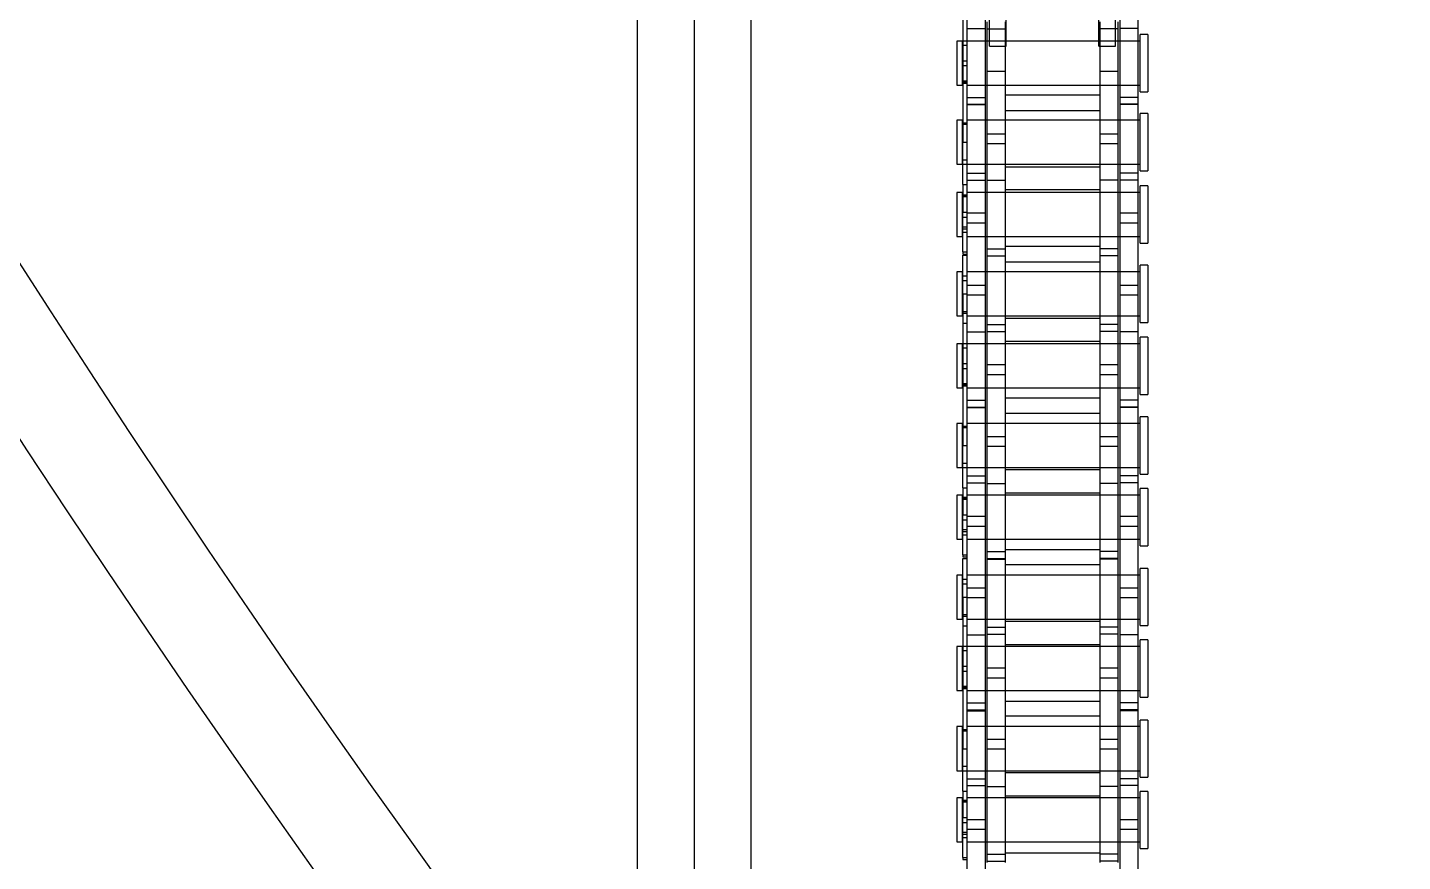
# Model space of a CAD drawing. Header units: metres. Extents: x 0 to 63075, y 0 to 44550.
# Drawn here: x 13843.6 to 13958.8, y 30981.1 to 31051 of the extents above; entities that cross this region are included whole.
import ezdxf

# ---------------------------------------------------------------- set-up
doc = ezdxf.new("R2010")
doc.units = ezdxf.units.M
doc.header["$LTSCALE"] = 75
doc.linetypes.add('HIDDEN2', pattern=[4.7625, 3.175, -1.5875])
for name, color, linetype in [('SDM', 7, 'Continuous'), ('SL1', 8, 'Continuous'), ('SL4', 4, 'Continuous'), ('ST1', 7, 'HIDDEN2')]:
    doc.layers.add(name, color=color, linetype=linetype)

# ---------------------------------------------------------------- blocks, each defined once
blk = doc.blocks.new('A$C52ce5e24')
at = {"layer": 'SL1'}
for radius, start, end in [(1221.5, 124.20985, 67.29436), (1158, 126.37415, 69.37001), (1150, 126.66829, 69.21988)]:
    blk.add_arc((6551.95, 10099.98), radius, start, end, dxfattribs=at)
blk = doc.blocks.new('A$Cb6dca9d5')
at = {"layer": 'SL4'}
for p, q in [((48.23, 4619.72), (48.23, 3669.71)), ((57.76, 3669.71), (57.76, 4459.48))]:
    blk.add_line(p, q, dxfattribs=at)
at = {"layer": 'ST1'}
for p, q in [((53, 4669.71), (53, 3669.71)), ((57.76, 3669.71), (57.76, 4459.48)), ((75.84, 4320.19), (75.84, 4311.1)), ((77.36, 4320.19), (77.36, 4311.1)), ((88.64, 4320.19), (88.64, 4311.1)), ((90.16, 4320.19), (90.16, 4311.1)), ((86.88, 4309.62), (86.88, 4318.15)), ((88.28, 4309.62), (88.28, 4318.15)), ((77.73, 4309.62), (77.73, 4315.53)), ((79.13, 4309.62), (79.13, 4315.53)), ((75.51, 4314.27), (75.51, 4301.57)), ((75.84, 4311.1), (77.36, 4311.1)), ((75.84, 4311.1), (75.84, 4304.75)), ((77.36, 4311.1), (77.36, 4304.75)), ((77.52, 4311.66), (77.52, 4307.49)), ((77.52, 4311.07), (79.03, 4311.07)), ((79.03, 4311.66), (79.03, 4307.49)), ((86.96, 4311.66), (86.96, 4307.49)), ((88.49, 4311.07), (86.96, 4311.07)), ((88.49, 4311.66), (88.49, 4307.49)), ((90.16, 4311.1), (88.64, 4311.1)), ((88.64, 4311.1), (88.64, 4304.75)), ((90.16, 4311.1), (90.16, 4304.75)), ((75, 4310.04), (75, 4306.35)), ((75.47, 4310.04), (75, 4310.04)), ((75.47, 4306.35), (75.47, 4310.04)), ((77.36, 4310.04), (75.51, 4310.04)), ((90.34, 4310.04), (75.84, 4310.04)), ((79.03, 4310.04), (77.52, 4310.04)), ((86.96, 4310.04), (79.03, 4310.04)), ((88.49, 4310.04), (86.96, 4310.04)), ((90.16, 4310.04), (88.64, 4310.04)), ((90.34, 4305.8), (90.34, 4310.59)), ((91, 4310.59), (90.34, 4310.59)), ((91, 4310.59), (91, 4305.8)), ((75.84, 4309.67), (75.47, 4309.67)), ((77.73, 4309.62), (79.13, 4309.62)), ((86.88, 4309.62), (88.28, 4309.62)), ((75.51, 4308.4), (75.84, 4308.4)), ((75.51, 4307.99), (75.84, 4307.99)), ((77.52, 4307.49), (77.52, 4298.4)), ((79.03, 4307.49), (77.52, 4307.49)), ((79.03, 4307.49), (79.03, 4298.4)), ((86.96, 4307.49), (86.96, 4298.4)), ((88.49, 4307.49), (86.96, 4307.49)), ((88.49, 4307.49), (88.49, 4298.4)), ((75, 4306.35), (75, 4306.35)), ((75, 4306.35), (75.47, 4306.35)), ((75.47, 4306.72), (75.84, 4306.72)), ((75.51, 4306.63), (75.84, 4306.63)), ((75.51, 4306.53), (75.84, 4306.53)), ((75.84, 4306.35), (77.36, 4306.35)), ((75.84, 4306.35), (90.34, 4306.35)), ((77.52, 4306.35), (79.03, 4306.35)), ((79.03, 4306.35), (86.96, 4306.35)), ((86.96, 4306.35), (88.49, 4306.35)), ((88.64, 4306.35), (90.16, 4306.35)), ((75.84, 4305.32), (77.36, 4305.32)), ((86.96, 4305.53), (79.03, 4305.53)), ((90.16, 4305.32), (88.64, 4305.32)), ((90.34, 4305.8), (91, 4305.8)), ((91, 4305.8), (91, 4305.8)), ((75.84, 4304.75), (77.36, 4304.75)), ((75.84, 4304.75), (75.84, 4295.65)), ((75.84, 4304.73), (77.36, 4304.73)), ((77.36, 4304.75), (77.36, 4295.65)), ((79.03, 4304.23), (86.96, 4304.23)), ((90.16, 4304.75), (88.64, 4304.75)), ((88.64, 4304.75), (88.64, 4295.65)), ((90.16, 4304.73), (88.64, 4304.73)), ((90.16, 4304.75), (90.16, 4295.65)), ((75, 4303.42), (75, 4299.73)), ((75.47, 4303.42), (75, 4303.42)), ((75.47, 4299.73), (75.47, 4303.42)), ((75.84, 4303.05), (75.47, 4303.05)), ((75.51, 4303.19), (75.84, 4303.19)), ((77.36, 4303.42), (75.84, 4303.42)), ((90.34, 4303.42), (75.84, 4303.42)), ((79.03, 4303.42), (77.52, 4303.42)), ((86.96, 4303.42), (79.03, 4303.42)), ((88.49, 4303.42), (86.96, 4303.42)), ((90.16, 4303.42), (88.64, 4303.42)), ((90.34, 4299.18), (90.34, 4303.97)), ((91, 4303.97), (90.34, 4303.97)), ((91, 4303.97), (91, 4299.18)), ((77.52, 4302.27), (79.03, 4302.27)), ((86.96, 4302.27), (88.49, 4302.27)), ((75.51, 4301.57), (75.84, 4301.57)), ((75.51, 4298.02), (75.51, 4301.57)), ((79.03, 4301.44), (77.52, 4301.44)), ((88.49, 4301.44), (86.96, 4301.44)), ((75, 4299.73), (75.47, 4299.73)), ((75.47, 4300.1), (75.84, 4300.1)), ((75.51, 4299.73), (77.36, 4299.73)), ((75.84, 4299.73), (90.34, 4299.73)), ((77.52, 4299.73), (79.03, 4299.73)), ((79.03, 4299.73), (86.96, 4299.73)), ((86.96, 4299.48), (79.03, 4299.48)), ((86.96, 4299.73), (88.49, 4299.73)), ((88.64, 4299.73), (90.16, 4299.73)), ((75.84, 4298.98), (77.36, 4298.98)), ((75.84, 4298.39), (77.36, 4298.39)), ((77.52, 4298.4), (79.03, 4298.4)), ((77.52, 4298.4), (77.52, 4292.05)), ((79.03, 4298.4), (79.03, 4292.05)), ((88.49, 4298.4), (86.96, 4298.4)), ((86.96, 4298.4), (86.96, 4292.05)), ((88.49, 4298.4), (88.49, 4292.05)), ((90.16, 4298.98), (88.64, 4298.98)), ((90.16, 4298.39), (88.64, 4298.39)), ((90.34, 4299.18), (91, 4299.18)), ((75, 4297.36), (75, 4293.67)), ((75.47, 4297.36), (75, 4297.36)), ((75.47, 4293.67), (75.47, 4297.36)), ((75.51, 4298.02), (75.51, 4295.72)), ((75.51, 4298.02), (75.84, 4298.02)), ((75.51, 4297.18), (75.84, 4297.18)), ((77.36, 4297.36), (75.84, 4297.36)), ((90.34, 4297.36), (75.84, 4297.36)), ((79.03, 4297.36), (77.52, 4297.36)), ((79.03, 4297.61), (86.96, 4297.61)), ((86.96, 4297.36), (79.03, 4297.36)), ((88.49, 4297.36), (86.96, 4297.36)), ((90.16, 4297.36), (88.64, 4297.36)), ((90.34, 4293.12), (90.34, 4297.91)), ((91, 4297.91), (90.34, 4297.91)), ((91, 4297.91), (91, 4293.12)), ((75.84, 4296.99), (75.47, 4296.99)), ((75.51, 4297.08), (75.84, 4297.08)), ((75.51, 4295.72), (75.84, 4295.72)), ((75.51, 4292.38), (75.51, 4295.72)), ((75.51, 4295.31), (75.84, 4295.31)), ((75.84, 4295.65), (75.84, 4294.79)), ((75.84, 4295.65), (77.36, 4295.65)), ((75.84, 4294.79), (75.84, 4285.7)), ((77.36, 4294.79), (75.84, 4294.79)), ((77.36, 4295.65), (77.36, 4294.79)), ((77.36, 4294.79), (77.36, 4285.7)), ((88.64, 4295.65), (88.64, 4294.79)), ((88.64, 4295.65), (90.16, 4295.65)), ((88.64, 4294.79), (88.64, 4285.7)), ((90.16, 4294.79), (88.64, 4294.79)), ((90.16, 4295.65), (90.16, 4294.79)), ((90.16, 4294.79), (90.16, 4285.7)), ((75, 4293.67), (75, 4293.67)), ((75, 4293.67), (75.47, 4293.67)), ((75.47, 4294.04), (75.84, 4294.04)), ((75.51, 4294.5), (75.84, 4294.5)), ((75.51, 4294.32), (75.84, 4294.32)), ((75.84, 4293.67), (77.36, 4293.67)), ((75.84, 4293.67), (90.34, 4293.67)), ((77.52, 4293.67), (79.03, 4293.67)), ((79.03, 4293.67), (86.96, 4293.67)), ((86.96, 4293.67), (88.49, 4293.67)), ((88.64, 4293.67), (90.16, 4293.67)), ((77.52, 4292.64), (79.03, 4292.64)), ((86.96, 4292.83), (79.03, 4292.83)), ((88.49, 4292.64), (86.96, 4292.64)), ((90.34, 4293.12), (91, 4293.12)), ((91, 4293.12), (91, 4293.12)), ((75.51, 4292.38), (75.84, 4292.38)), ((75.51, 4292.38), (75.51, 4292.2)), ((75.51, 4292.2), (75.84, 4292.2)), ((75.51, 4292.11), (75.84, 4292.11)), ((75.51, 4288.87), (75.51, 4292.11)), ((77.52, 4292.05), (79.03, 4292.05)), ((77.52, 4292.05), (77.52, 4282.95)), ((77.52, 4292.05), (79.03, 4292.05)), ((79.03, 4291.56), (86.96, 4291.56)), ((79.03, 4292.05), (79.03, 4282.95)), ((88.49, 4292.05), (86.96, 4292.05)), ((88.49, 4292.05), (86.96, 4292.05)), ((86.96, 4292.05), (86.96, 4282.95)), ((88.49, 4292.05), (88.49, 4282.95)), ((75, 4290.72), (75, 4287.03)), ((75.47, 4290.72), (75, 4290.72)), ((75.47, 4287.03), (75.47, 4290.72)), ((75.84, 4290.35), (75.47, 4290.35)), ((77.36, 4290.72), (75.84, 4290.72)), ((90.34, 4290.72), (75.84, 4290.72)), ((79.03, 4290.72), (77.52, 4290.72)), ((86.96, 4290.72), (79.03, 4290.72)), ((88.49, 4290.72), (86.96, 4290.72)), ((90.16, 4290.72), (88.64, 4290.72)), ((90.34, 4286.48), (90.34, 4291.27)), ((91, 4291.27), (90.34, 4291.27)), ((91, 4291.27), (91, 4286.48)), ((75.51, 4289.98), (75.84, 4289.98)), ((75.84, 4289.6), (77.36, 4289.6)), ((88.64, 4289.6), (90.16, 4289.6)), ((75.51, 4288.87), (75.51, 4276.17)), ((75.51, 4288.87), (75.84, 4288.87)), ((77.36, 4288.76), (75.84, 4288.76)), ((90.16, 4288.76), (88.64, 4288.76)), ((75, 4287.03), (75.47, 4287.03)), ((75.47, 4287.4), (75.84, 4287.4)), ((75.51, 4287.26), (75.84, 4287.26)), ((75.84, 4287.03), (77.36, 4287.03)), ((75.84, 4287.03), (90.34, 4287.03)), ((77.52, 4287.03), (79.03, 4287.03)), ((79.03, 4287.03), (86.96, 4287.03)), ((86.96, 4286.8), (79.03, 4286.8)), ((86.96, 4287.03), (88.49, 4287.03)), ((88.64, 4287.03), (90.16, 4287.03)), ((75.84, 4286.39), (75.51, 4286.39)), ((75.84, 4285.7), (77.36, 4285.7)), ((75.84, 4285.7), (75.84, 4279.35)), ((77.36, 4285.7), (77.36, 4279.35)), ((77.52, 4286.3), (79.03, 4286.3)), ((77.52, 4285.71), (79.03, 4285.71)), ((88.49, 4286.3), (86.96, 4286.3)), ((88.49, 4285.71), (86.96, 4285.71)), ((90.16, 4285.7), (88.64, 4285.7)), ((88.64, 4285.7), (88.64, 4279.35)), ((90.16, 4285.7), (90.16, 4279.35)), ((90.34, 4286.48), (91, 4286.48)), ((75, 4284.68), (75, 4281)), ((75.47, 4284.68), (75, 4284.68)), ((75.47, 4280.99), (75.47, 4284.68)), ((77.36, 4284.68), (75.51, 4284.68)), ((90.34, 4284.68), (75.84, 4284.68)), ((79.03, 4284.68), (77.52, 4284.68)), ((79.03, 4284.91), (86.96, 4284.91)), ((86.96, 4284.68), (79.03, 4284.68)), ((88.49, 4284.68), (86.96, 4284.68)), ((90.16, 4284.68), (88.64, 4284.68)), ((90.34, 4280.44), (90.34, 4285.24)), ((91, 4285.24), (90.34, 4285.24)), ((91, 4285.24), (91, 4280.44)), ((75.84, 4284.31), (75.47, 4284.31)), ((75.51, 4283.05), (75.84, 4283.05)), ((75.51, 4282.63), (75.84, 4282.63)), ((77.52, 4282.95), (77.52, 4282.09)), ((77.52, 4282.95), (79.03, 4282.95)), ((79.03, 4282.95), (79.03, 4282.09)), ((86.96, 4282.95), (86.96, 4282.09)), ((86.96, 4282.95), (88.49, 4282.95)), ((88.49, 4282.95), (88.49, 4282.09)), ((75, 4281), (75, 4280.99)), ((75, 4280.99), (75.47, 4280.99)), ((75.47, 4281.36), (75.84, 4281.36)), ((75.51, 4281.27), (75.84, 4281.27)), ((75.51, 4281.17), (75.84, 4281.17)), ((75.84, 4280.99), (77.36, 4280.99)), ((75.84, 4280.99), (90.34, 4280.99)), ((77.52, 4282.09), (77.52, 4273)), ((79.03, 4282.09), (77.52, 4282.09)), ((77.52, 4280.99), (79.03, 4280.99)), ((79.03, 4280.99), (86.96, 4280.99)), ((79.03, 4282.09), (79.03, 4273)), ((86.96, 4282.09), (86.96, 4273)), ((88.49, 4282.09), (86.96, 4282.09)), ((86.96, 4280.99), (88.49, 4280.99)), ((88.49, 4282.09), (88.49, 4273)), ((88.64, 4280.99), (90.16, 4280.99)), ((75.84, 4279.96), (77.36, 4279.96)), ((86.96, 4280.13), (79.03, 4280.13)), ((90.16, 4279.96), (88.64, 4279.96)), ((90.34, 4280.44), (91, 4280.44)), ((91, 4280.44), (91, 4280.44)), ((75.84, 4279.38), (77.36, 4279.38)), ((75.84, 4279.35), (77.36, 4279.35)), ((75.84, 4279.35), (75.84, 4270.25)), ((77.36, 4279.35), (77.36, 4270.25)), ((79.03, 4278.88), (86.96, 4278.88)), ((90.16, 4279.38), (88.64, 4279.38)), ((90.16, 4279.35), (88.64, 4279.35)), ((88.64, 4279.35), (88.64, 4270.25)), ((90.16, 4279.35), (90.16, 4270.25)), ((75, 4278.02), (75, 4274.33)), ((75.47, 4278.02), (75, 4278.02)), ((75.47, 4274.33), (75.47, 4278.02)), ((75.84, 4277.65), (75.47, 4277.65)), ((75.51, 4277.79), (75.84, 4277.79)), ((77.36, 4278.02), (75.84, 4278.02)), ((90.34, 4278.02), (75.84, 4278.02)), ((79.03, 4278.02), (77.52, 4278.02)), ((86.96, 4278.02), (79.03, 4278.02)), ((88.49, 4278.02), (86.96, 4278.02)), ((90.16, 4278.02), (88.64, 4278.02)), ((90.34, 4273.78), (90.34, 4278.57)), ((91, 4278.57), (90.34, 4278.57)), ((91, 4278.57), (91, 4273.78)), ((77.52, 4276.92), (79.03, 4276.92)), ((86.96, 4276.92), (88.49, 4276.92)), ((75.51, 4276.17), (75.84, 4276.17)), ((75.51, 4272.62), (75.51, 4276.17)), ((79.03, 4276.08), (77.52, 4276.08)), ((88.49, 4276.08), (86.96, 4276.08)), ((75, 4274.33), (75.47, 4274.33)), ((75.47, 4274.7), (75.84, 4274.7)), ((75.51, 4274.33), (77.36, 4274.33)), ((75.84, 4274.33), (90.34, 4274.33)), ((77.52, 4274.33), (79.03, 4274.33)), ((79.03, 4274.33), (86.96, 4274.33)), ((86.96, 4274.12), (79.03, 4274.12)), ((86.96, 4274.33), (88.49, 4274.33)), ((88.64, 4274.33), (90.16, 4274.33)), ((75.84, 4273.62), (77.36, 4273.62)), ((75.84, 4273.04), (77.36, 4273.04)), ((77.52, 4273), (79.03, 4273)), ((77.52, 4273), (77.52, 4266.65)), ((79.03, 4273), (79.03, 4266.65)), ((88.49, 4273), (86.96, 4273)), ((86.96, 4273), (86.96, 4266.65)), ((88.49, 4273), (88.49, 4266.65)), ((90.16, 4273.62), (88.64, 4273.62)), ((90.16, 4273.04), (88.64, 4273.04)), ((90.34, 4273.78), (91, 4273.78)), ((75, 4272), (75, 4268.32)), ((75.47, 4272), (75, 4272)), ((75.47, 4268.31), (75.47, 4272)), ((75.51, 4272.62), (75.51, 4270.37)), ((75.51, 4272.62), (75.84, 4272.62)), ((75.51, 4271.83), (75.84, 4271.83)), ((77.36, 4272), (75.84, 4272)), ((90.34, 4272), (75.84, 4272)), ((79.03, 4272), (77.52, 4272)), ((79.03, 4272.21), (86.96, 4272.21)), ((86.96, 4272), (79.03, 4272)), ((88.49, 4272), (86.96, 4272)), ((90.16, 4272), (88.64, 4272)), ((90.34, 4267.76), (90.34, 4272.56)), ((91, 4272.56), (90.34, 4272.56)), ((91, 4272.56), (91, 4267.76)), ((75.84, 4271.64), (75.47, 4271.64)), ((75.51, 4271.72), (75.84, 4271.72)), ((75.51, 4270.37), (75.84, 4270.37)), ((75.51, 4267.02), (75.51, 4270.37)), ((75.51, 4269.95), (75.84, 4269.95)), ((75.84, 4270.25), (75.84, 4269.39)), ((75.84, 4270.25), (77.36, 4270.25)), ((77.36, 4270.25), (77.36, 4269.39)), ((88.64, 4270.25), (88.64, 4269.39)), ((88.64, 4270.25), (90.16, 4270.25)), ((90.16, 4270.25), (90.16, 4269.39)), ((75, 4268.32), (75, 4268.31)), ((75, 4268.31), (75.47, 4268.31)), ((75.47, 4268.68), (75.84, 4268.68)), ((75.51, 4269.14), (75.84, 4269.14)), ((75.51, 4268.97), (75.84, 4268.97)), ((75.84, 4269.39), (75.84, 4260.3)), ((77.36, 4269.39), (75.84, 4269.39)), ((75.84, 4268.31), (77.36, 4268.31)), ((75.84, 4268.31), (90.34, 4268.31)), ((77.36, 4269.39), (77.36, 4260.3)), ((77.52, 4268.31), (79.03, 4268.31)), ((79.03, 4268.31), (86.96, 4268.31)), ((86.96, 4268.31), (88.49, 4268.31)), ((88.64, 4269.39), (88.64, 4260.3)), ((90.16, 4269.39), (88.64, 4269.39)), ((88.64, 4268.31), (90.16, 4268.31)), ((90.16, 4269.39), (90.16, 4260.3)), ((77.52, 4267.28), (79.03, 4267.28)), ((86.96, 4267.43), (79.03, 4267.43)), ((88.49, 4267.28), (86.96, 4267.28)), ((90.34, 4267.76), (91, 4267.76)), ((91, 4267.76), (91, 4267.76)), ((75.51, 4267.02), (75.84, 4267.02)), ((75.51, 4267.02), (75.51, 4266.85)), ((75.51, 4266.85), (75.84, 4266.85)), ((75.51, 4266.71), (75.84, 4266.71)), ((75.51, 4263.47), (75.51, 4266.71)), ((77.52, 4266.7), (79.03, 4266.7)), ((77.52, 4266.65), (79.03, 4266.65)), ((77.52, 4266.65), (77.52, 4257.55)), ((79.03, 4266.2), (86.96, 4266.2)), ((79.03, 4266.65), (79.03, 4257.55)), ((88.49, 4266.7), (86.96, 4266.7)), ((88.49, 4266.65), (86.96, 4266.65)), ((86.96, 4266.65), (86.96, 4257.55)), ((88.49, 4266.65), (88.49, 4257.55)), ((75, 4265.32), (75, 4261.63)), ((75.47, 4265.32), (75, 4265.32)), ((75.47, 4261.63), (75.47, 4265.32)), ((75.84, 4264.95), (75.47, 4264.95)), ((77.36, 4265.32), (75.84, 4265.32)), ((90.34, 4265.32), (75.84, 4265.32)), ((79.03, 4265.32), (77.52, 4265.32)), ((86.96, 4265.32), (79.03, 4265.32)), ((88.49, 4265.32), (86.96, 4265.32)), ((90.16, 4265.32), (88.64, 4265.32)), ((90.34, 4261.08), (90.34, 4265.87)), ((91, 4265.87), (90.34, 4265.87)), ((91, 4265.87), (91, 4261.08)), ((75.51, 4264.58), (75.84, 4264.58)), ((75.84, 4264.24), (77.36, 4264.24)), ((88.64, 4264.24), (90.16, 4264.24)), ((75.51, 4263.47), (75.51, 4250.77)), ((75.51, 4263.47), (75.84, 4263.47)), ((77.36, 4263.4), (75.84, 4263.4)), ((90.16, 4263.4), (88.64, 4263.4)), ((75, 4261.63), (75.47, 4261.63)), ((75.47, 4262), (75.84, 4262)), ((75.51, 4261.86), (75.84, 4261.86)), ((75.84, 4261.63), (77.36, 4261.63)), ((75.84, 4261.63), (90.34, 4261.63)), ((77.52, 4261.63), (79.03, 4261.63)), ((79.03, 4261.63), (86.96, 4261.63)), ((86.96, 4261.44), (79.03, 4261.44)), ((86.96, 4261.63), (88.49, 4261.63)), ((88.64, 4261.63), (90.16, 4261.63)), ((75.84, 4261.03), (75.51, 4261.03)), ((75.84, 4260.3), (77.36, 4260.3)), ((75.84, 4260.3), (75.84, 4253.95)), ((77.36, 4260.3), (77.36, 4253.95)), ((77.52, 4260.94), (79.03, 4260.94)), ((77.52, 4260.36), (79.03, 4260.36)), ((88.49, 4260.94), (86.96, 4260.94)), ((88.49, 4260.36), (86.96, 4260.36)), ((90.16, 4260.3), (88.64, 4260.3)), ((88.64, 4260.3), (88.64, 4253.95)), ((90.16, 4260.3), (90.16, 4253.95)), ((90.34, 4261.08), (91, 4261.08)), ((75, 4259.33), (75, 4255.64)), ((75.47, 4259.33), (75, 4259.33)), ((75.47, 4255.64), (75.47, 4259.33)), ((77.36, 4259.33), (75.51, 4259.33)), ((90.34, 4259.33), (75.84, 4259.33)), ((79.03, 4259.33), (77.52, 4259.33)), ((79.03, 4259.51), (86.96, 4259.51)), ((86.96, 4259.33), (79.03, 4259.33)), ((88.49, 4259.33), (86.96, 4259.33)), ((90.16, 4259.33), (88.64, 4259.33)), ((90.34, 4255.08), (90.34, 4259.88)), ((91, 4259.88), (90.34, 4259.88)), ((91, 4259.88), (91, 4255.09)), ((75.84, 4258.96), (75.47, 4258.96)), ((75.51, 4257.69), (75.84, 4257.69)), ((75.51, 4257.27), (75.84, 4257.27)), ((77.52, 4257.55), (77.52, 4256.69)), ((77.52, 4257.55), (79.03, 4257.55)), ((79.03, 4257.55), (79.03, 4256.69)), ((86.96, 4257.55), (86.96, 4256.69)), ((86.96, 4257.55), (88.49, 4257.55)), ((88.49, 4257.55), (88.49, 4256.69)), ((75, 4255.64), (75, 4255.64)), ((75, 4255.64), (75.47, 4255.64)), ((75.47, 4256.01), (75.84, 4256.01)), ((75.51, 4255.92), (75.84, 4255.92)), ((75.51, 4255.81), (75.84, 4255.81)), ((75.84, 4255.64), (77.36, 4255.64)), ((75.84, 4255.64), (90.34, 4255.64)), ((77.52, 4256.69), (77.52, 4247.6)), ((79.03, 4256.69), (77.52, 4256.69)), ((77.52, 4255.64), (79.03, 4255.64)), ((79.03, 4255.64), (86.96, 4255.64)), ((79.03, 4256.69), (79.03, 4247.6)), ((86.96, 4256.69), (86.96, 4247.6)), ((88.49, 4256.69), (86.96, 4256.69)), ((86.96, 4255.64), (88.49, 4255.64)), ((88.49, 4256.69), (88.49, 4247.6)), ((88.64, 4255.64), (90.16, 4255.64)), ((75.84, 4254.6), (77.36, 4254.6)), ((86.96, 4254.73), (79.03, 4254.73)), ((90.16, 4254.6), (88.64, 4254.6)), ((90.34, 4255.08), (91, 4255.08)), ((91, 4255.09), (91, 4255.08)), ((75.84, 4254.02), (77.36, 4254.02)), ((75.84, 4253.95), (77.36, 4253.95)), ((75.84, 4253.95), (75.84, 4244.85)), ((77.36, 4253.95), (77.36, 4244.85)), ((79.03, 4253.52), (86.96, 4253.52)), ((90.16, 4254.02), (88.64, 4254.02)), ((90.16, 4253.95), (88.64, 4253.95)), ((88.64, 4253.95), (88.64, 4244.85)), ((90.16, 4253.95), (90.16, 4244.85)), ((75, 4252.62), (75, 4248.93)), ((75.47, 4252.62), (75, 4252.62)), ((75.47, 4248.93), (75.47, 4252.62)), ((75.84, 4252.25), (75.47, 4252.25)), ((75.51, 4252.39), (75.84, 4252.39)), ((77.36, 4252.62), (75.84, 4252.62)), ((90.34, 4252.62), (75.84, 4252.62)), ((79.03, 4252.62), (77.52, 4252.62)), ((86.96, 4252.62), (79.03, 4252.62)), ((88.49, 4252.62), (86.96, 4252.62)), ((90.16, 4252.62), (88.64, 4252.62)), ((90.34, 4248.38), (90.34, 4253.17)), ((91, 4253.17), (90.34, 4253.17)), ((91, 4253.17), (91, 4248.38)), ((77.52, 4251.56), (79.03, 4251.56)), ((86.96, 4251.56), (88.49, 4251.56)), ((75.51, 4250.77), (75.84, 4250.77)), ((75.51, 4247.22), (75.51, 4250.77)), ((79.03, 4250.72), (77.52, 4250.72)), ((88.49, 4250.72), (86.96, 4250.72)), ((75, 4248.93), (75.47, 4248.93)), ((75.47, 4249.3), (75.84, 4249.3)), ((75.51, 4248.93), (77.36, 4248.93)), ((75.84, 4248.93), (90.34, 4248.93)), ((77.52, 4248.93), (79.03, 4248.93)), ((79.03, 4248.93), (86.96, 4248.93)), ((86.96, 4248.76), (79.03, 4248.76)), ((86.96, 4248.93), (88.49, 4248.93)), ((88.64, 4248.93), (90.16, 4248.93)), ((75.84, 4248.26), (77.36, 4248.26)), ((75.84, 4247.68), (77.36, 4247.68)), ((77.52, 4247.6), (79.03, 4247.6)), ((77.52, 4247.6), (77.52, 4241.25)), ((79.03, 4247.6), (79.03, 4241.25)), ((88.49, 4247.6), (86.96, 4247.6)), ((86.96, 4247.6), (86.96, 4241.25)), ((88.49, 4247.6), (88.49, 4241.25)), ((90.16, 4248.26), (88.64, 4248.26)), ((90.16, 4247.68), (88.64, 4247.68)), ((90.34, 4248.38), (91, 4248.38)), ((75, 4246.65), (75, 4242.96)), ((75.47, 4246.65), (75, 4246.65)), ((75.47, 4242.96), (75.47, 4246.65)), ((75.51, 4247.22), (75.51, 4245.01)), ((75.51, 4247.22), (75.84, 4247.22)), ((75.51, 4246.47), (75.84, 4246.47)), ((77.36, 4246.65), (75.84, 4246.65)), ((90.34, 4246.65), (75.84, 4246.65)), ((79.03, 4246.65), (77.52, 4246.65)), ((79.03, 4246.81), (86.96, 4246.81)), ((86.96, 4246.65), (79.03, 4246.65)), ((88.49, 4246.65), (86.96, 4246.65)), ((90.16, 4246.65), (88.64, 4246.65)), ((90.34, 4242.4), (90.34, 4247.2)), ((91, 4247.2), (90.34, 4247.2)), ((91, 4247.2), (91, 4242.41)), ((75.84, 4246.28), (75.47, 4246.28)), ((75.51, 4246.37), (75.84, 4246.37)), ((75.51, 4245.01), (75.84, 4245.01)), ((75.51, 4241.66), (75.51, 4245.01)), ((75.51, 4244.6), (75.84, 4244.6)), ((75.84, 4244.85), (75.84, 4243.99)), ((75.84, 4244.85), (77.36, 4244.85)), ((77.36, 4244.85), (77.36, 4243.99)), ((88.64, 4244.85), (88.64, 4243.99)), ((88.64, 4244.85), (90.16, 4244.85)), ((90.16, 4244.85), (90.16, 4243.99)), ((75.47, 4243.33), (75.84, 4243.33)), ((75.51, 4243.78), (75.84, 4243.78)), ((75.51, 4243.61), (75.84, 4243.61)), ((75.84, 4243.99), (75.84, 4234.9)), ((77.36, 4243.99), (75.84, 4243.99)), ((77.36, 4243.99), (77.36, 4234.9)), ((88.64, 4243.99), (88.64, 4234.9)), ((90.16, 4243.99), (88.64, 4243.99)), ((90.16, 4243.99), (90.16, 4234.9)), ((75, 4242.96), (75, 4242.96)), ((75, 4242.96), (75.47, 4242.96)), ((75.84, 4242.96), (77.36, 4242.96)), ((75.84, 4242.96), (90.34, 4242.96)), ((77.52, 4242.96), (79.03, 4242.96)), ((77.52, 4241.93), (79.03, 4241.93)), ((79.03, 4242.96), (86.96, 4242.96)), ((86.96, 4242.03), (79.03, 4242.03)), ((86.96, 4242.96), (88.49, 4242.96)), ((88.49, 4241.93), (86.96, 4241.93)), ((88.64, 4242.96), (90.16, 4242.96)), ((90.34, 4242.4), (91, 4242.4)), ((91, 4242.41), (91, 4242.4)), ((75.51, 4241.66), (75.84, 4241.66)), ((75.51, 4241.66), (75.51, 4241.49)), ((75.51, 4241.49), (75.84, 4241.49)), ((77.52, 4241.34), (79.03, 4241.34)), ((88.49, 4241.34), (86.96, 4241.34))]:
    blk.add_line(p, q, dxfattribs=at)

msp = doc.modelspace()

# ---------------------------------------------------------------- block references
at = {"layer": 'SDM'}
for name, p in [('A$C52ce5e24', (8259.51, 21551.5)), ('A$Cb6dca9d5', (13846.47, 26739.77))]:
    msp.add_blockref(name, p, dxfattribs=at)

doc.saveas('drawing.dxf')
